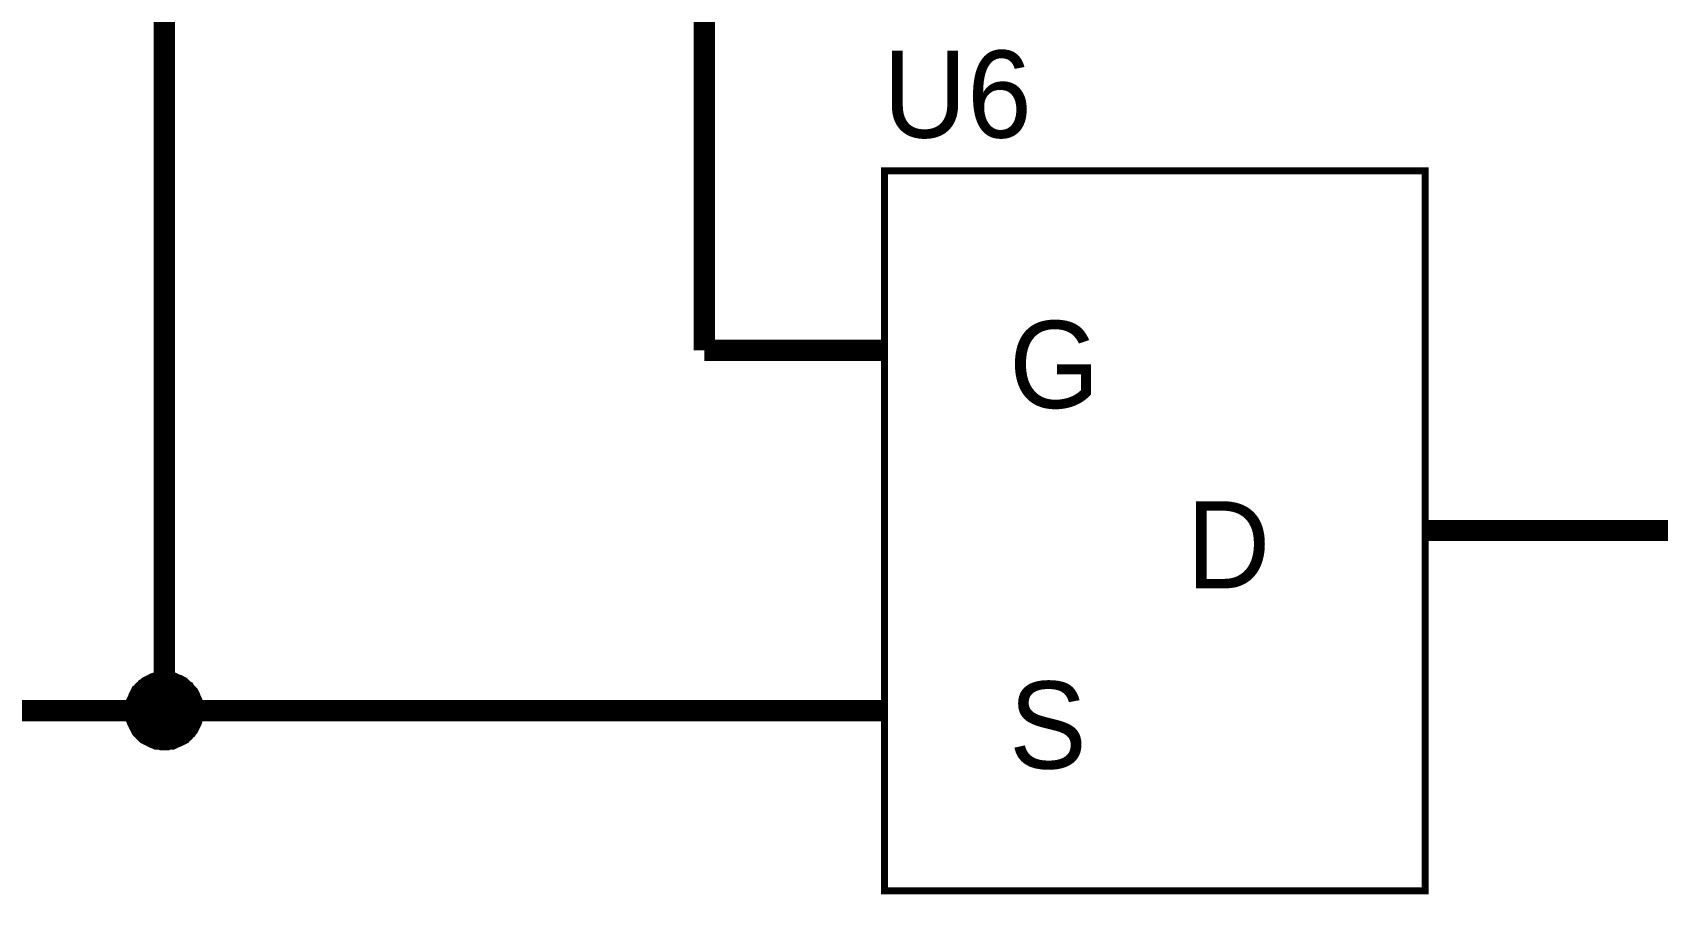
# Model space of a CAD drawing. Header units: millimetres. Extents: x 0 to 9.5, y 0 to 7.5.
# Drawn here: x 6.927 to 7.829, y 1.498 to 1.976 of the extents above; entities that cross this region are included whole.
import ezdxf

# ---------------------------------------------------------------- set-up
doc = ezdxf.new("R2010")
doc.units = ezdxf.units.MM
doc.header["$MEASUREMENT"] = 0
doc.layers.add('Sheet', color=255, linetype='Continuous')

msp = doc.modelspace()

# ---------------------------------------------------------------- linework, layer by layer
at = {"layer": 'Sheet'}
for points, const_width in [([(7.29968, 1.79995), (7.29968, 2.39993), (6.99993, 2.39993), (6.99993, 2.5)], 0.0118), ([(6.99993, 1.99967), (6.99993, 1.8996)], 0.0118), ([(6.99993, 1.8996), (6.99993, 1.59982), (6.89988, 1.59982)], 0.0118), ([(7.39973, 1.79995), (7.29968, 1.79995)], 0.0118), ([(7.69989, 1.69988), (7.79994, 1.69988)], 0.0118), ([(7.79994, 1.69988), (8.09968, 1.69988)], 0.0118), ([(6.97992, 1.59982), (6.97992, 1.60065), (6.97992, 1.6019), (6.98034, 1.60274), (6.98034, 1.60399), (6.98034, 1.60482), (6.98076, 1.60565), (6.98117, 1.60649), (6.98159, 1.60732), (6.98201, 1.60857), (6.98242, 1.60941), (6.98284, 1.61024), (6.98326, 1.61107), (6.98368, 1.61191), (6.98451, 1.61232), (6.98493, 1.61316), (6.98576, 1.61399), (6.98659, 1.61441), (6.98701, 1.61524), (6.98784, 1.61566), (6.98868, 1.61649), (6.98951, 1.61691), (6.99035, 1.61733), (6.99118, 1.61775), (6.99201, 1.61816), (6.99285, 1.61858), (6.9941, 1.619), (6.99493, 1.619), (6.99577, 1.61941), (6.99702, 1.61941), (6.99785, 1.61983), (6.99868, 1.61983), (6.99993, 1.61983)], 0.0039), ([(6.97992, 1.59982), (6.97992, 1.60065), (6.97992, 1.6019), (6.98034, 1.60274), (6.98034, 1.60399), (6.98034, 1.60482), (6.98076, 1.60565), (6.98117, 1.60649), (6.98159, 1.60732), (6.98201, 1.60857), (6.98242, 1.60941), (6.98284, 1.61024), (6.98326, 1.61107), (6.98368, 1.61191), (6.98451, 1.61232), (6.98493, 1.61316), (6.98576, 1.61399), (6.98659, 1.61441), (6.98701, 1.61524), (6.98784, 1.61566), (6.98868, 1.61649), (6.98951, 1.61691), (6.99035, 1.61733), (6.99118, 1.61775), (6.99201, 1.61816), (6.99285, 1.61858), (6.9941, 1.619), (6.99493, 1.619), (6.99577, 1.61941), (6.99702, 1.61941), (6.99785, 1.61983), (6.99868, 1.61983), (6.99993, 1.61983)], 0.0039), ([(6.97992, 1.59982), (6.97992, 1.60065), (6.97992, 1.6019), (6.98034, 1.60274), (6.98034, 1.60399), (6.98034, 1.60482), (6.98076, 1.60565), (6.98117, 1.60649), (6.98159, 1.60732), (6.98201, 1.60857), (6.98242, 1.60941), (6.98284, 1.61024), (6.98326, 1.61107), (6.98368, 1.61191), (6.98451, 1.61232), (6.98493, 1.61316), (6.98576, 1.61399), (6.98659, 1.61441), (6.98701, 1.61524), (6.98784, 1.61566), (6.98868, 1.61649), (6.98951, 1.61691), (6.99035, 1.61733), (6.99118, 1.61775), (6.99201, 1.61816), (6.99285, 1.61858), (6.9941, 1.619), (6.99493, 1.619), (6.99577, 1.61941), (6.99702, 1.61941), (6.99785, 1.61983), (6.99868, 1.61983), (6.99993, 1.61983)], 0.0039), ([(6.97992, 1.59982), (6.97992, 1.60065), (6.97992, 1.6019), (6.98034, 1.60274), (6.98034, 1.60399), (6.98034, 1.60482), (6.98076, 1.60565), (6.98117, 1.60649), (6.98159, 1.60732), (6.98201, 1.60857), (6.98242, 1.60941), (6.98284, 1.61024), (6.98326, 1.61107), (6.98368, 1.61191), (6.98451, 1.61232), (6.98493, 1.61316), (6.98576, 1.61399), (6.98659, 1.61441), (6.98701, 1.61524), (6.98784, 1.61566), (6.98868, 1.61649), (6.98951, 1.61691), (6.99035, 1.61733), (6.99118, 1.61775), (6.99201, 1.61816), (6.99285, 1.61858), (6.9941, 1.619), (6.99493, 1.619), (6.99577, 1.61941), (6.99702, 1.61941), (6.99785, 1.61983), (6.99868, 1.61983), (6.99993, 1.61983)], 0.0039), ([(6.97992, 1.59982), (6.97992, 1.60065), (6.97992, 1.6019), (6.98034, 1.60274), (6.98034, 1.60399), (6.98034, 1.60482), (6.98076, 1.60565), (6.98117, 1.60649), (6.98159, 1.60732), (6.98201, 1.60857), (6.98242, 1.60941), (6.98284, 1.61024), (6.98326, 1.61107), (6.98368, 1.61191), (6.98451, 1.61232), (6.98493, 1.61316), (6.98576, 1.61399), (6.98659, 1.61441), (6.98701, 1.61524), (6.98784, 1.61566), (6.98868, 1.61649), (6.98951, 1.61691), (6.99035, 1.61733), (6.99118, 1.61775), (6.99201, 1.61816), (6.99285, 1.61858), (6.9941, 1.619), (6.99493, 1.619), (6.99577, 1.61941), (6.99702, 1.61941), (6.99785, 1.61983), (6.99868, 1.61983), (6.99993, 1.61983)], 0.0039), ([(6.97992, 1.59982), (6.97992, 1.60065), (6.97992, 1.6019), (6.98034, 1.60274), (6.98034, 1.60399), (6.98034, 1.60482), (6.98076, 1.60565), (6.98117, 1.60649), (6.98159, 1.60732), (6.98201, 1.60857), (6.98242, 1.60941), (6.98284, 1.61024), (6.98326, 1.61107), (6.98368, 1.61191), (6.98451, 1.61232), (6.98493, 1.61316), (6.98576, 1.61399), (6.98659, 1.61441), (6.98701, 1.61524), (6.98784, 1.61566), (6.98868, 1.61649), (6.98951, 1.61691), (6.99035, 1.61733), (6.99118, 1.61775), (6.99201, 1.61816), (6.99285, 1.61858), (6.9941, 1.619), (6.99493, 1.619), (6.99577, 1.61941), (6.99702, 1.61941), (6.99785, 1.61983), (6.99868, 1.61983), (6.99993, 1.61983)], 0.0039), ([(6.97992, 1.59982), (6.97992, 1.60065), (6.97992, 1.6019), (6.98034, 1.60274), (6.98034, 1.60399), (6.98034, 1.60482), (6.98076, 1.60565), (6.98117, 1.60649), (6.98159, 1.60732), (6.98201, 1.60857), (6.98242, 1.60941), (6.98284, 1.61024), (6.98326, 1.61107), (6.98368, 1.61191), (6.98451, 1.61232), (6.98493, 1.61316), (6.98576, 1.61399), (6.98659, 1.61441), (6.98701, 1.61524), (6.98784, 1.61566), (6.98868, 1.61649), (6.98951, 1.61691), (6.99035, 1.61733), (6.99118, 1.61775), (6.99201, 1.61816), (6.99285, 1.61858), (6.9941, 1.619), (6.99493, 1.619), (6.99577, 1.61941), (6.99702, 1.61941), (6.99785, 1.61983), (6.99868, 1.61983), (6.99993, 1.61983)], 0.0039), ([(6.97992, 1.59982), (6.97992, 1.60065), (6.97992, 1.6019), (6.98034, 1.60274), (6.98034, 1.60399), (6.98034, 1.60482), (6.98076, 1.60565), (6.98117, 1.60649), (6.98159, 1.60732), (6.98201, 1.60857), (6.98242, 1.60941), (6.98284, 1.61024), (6.98326, 1.61107), (6.98368, 1.61191), (6.98451, 1.61232), (6.98493, 1.61316), (6.98576, 1.61399), (6.98659, 1.61441), (6.98701, 1.61524), (6.98784, 1.61566), (6.98868, 1.61649), (6.98951, 1.61691), (6.99035, 1.61733), (6.99118, 1.61775), (6.99201, 1.61816), (6.99285, 1.61858), (6.9941, 1.619), (6.99493, 1.619), (6.99577, 1.61941), (6.99702, 1.61941), (6.99785, 1.61983), (6.99868, 1.61983), (6.99993, 1.61983)], 0.0039), ([(6.99993, 1.61983), (6.99993, 1.61983)], 0.0039), ([(6.99993, 1.61983), (7.00077, 1.61983), (7.00202, 1.61983), (7.00285, 1.61941), (7.0041, 1.61941), (7.00494, 1.619), (7.00577, 1.619), (7.0066, 1.61858), (7.00744, 1.61816), (7.00869, 1.61775), (7.00952, 1.61733), (7.01036, 1.61691), (7.01119, 1.61649), (7.01202, 1.61566), (7.01244, 1.61524), (7.01327, 1.61441), (7.01411, 1.61399), (7.01453, 1.61316), (7.01536, 1.61232), (7.01578, 1.61191), (7.01661, 1.61107), (7.01703, 1.61024), (7.01744, 1.60941), (7.01786, 1.60857), (7.01828, 1.60732), (7.01869, 1.60649), (7.01911, 1.60565), (7.01911, 1.60482), (7.01953, 1.60399), (7.01953, 1.60274), (7.01994, 1.6019), (7.01994, 1.60065), (7.01994, 1.59982)], 0.0039), ([(6.99993, 1.61983), (6.99993, 1.61983)], 0.0039), ([(6.99993, 1.61983), (7.00077, 1.61983), (7.00202, 1.61983), (7.00285, 1.61941), (7.0041, 1.61941), (7.00494, 1.619), (7.00577, 1.619), (7.0066, 1.61858), (7.00744, 1.61816), (7.00869, 1.61775), (7.00952, 1.61733), (7.01036, 1.61691), (7.01119, 1.61649), (7.01202, 1.61566), (7.01244, 1.61524), (7.01327, 1.61441), (7.01411, 1.61399), (7.01453, 1.61316), (7.01536, 1.61232), (7.01578, 1.61191), (7.01661, 1.61107), (7.01703, 1.61024), (7.01744, 1.60941), (7.01786, 1.60857), (7.01828, 1.60732), (7.01869, 1.60649), (7.01911, 1.60565), (7.01911, 1.60482), (7.01953, 1.60399), (7.01953, 1.60274), (7.01994, 1.6019), (7.01994, 1.60065), (7.01994, 1.59982)], 0.0039), ([(6.99993, 1.61983), (6.99993, 1.61983)], 0.0039), ([(6.99993, 1.61983), (7.00077, 1.61983), (7.00202, 1.61983), (7.00285, 1.61941), (7.0041, 1.61941), (7.00494, 1.619), (7.00577, 1.619), (7.0066, 1.61858), (7.00744, 1.61816), (7.00869, 1.61775), (7.00952, 1.61733), (7.01036, 1.61691), (7.01119, 1.61649), (7.01202, 1.61566), (7.01244, 1.61524), (7.01327, 1.61441), (7.01411, 1.61399), (7.01453, 1.61316), (7.01536, 1.61232), (7.01578, 1.61191), (7.01661, 1.61107), (7.01703, 1.61024), (7.01744, 1.60941), (7.01786, 1.60857), (7.01828, 1.60732), (7.01869, 1.60649), (7.01911, 1.60565), (7.01911, 1.60482), (7.01953, 1.60399), (7.01953, 1.60274), (7.01994, 1.6019), (7.01994, 1.60065), (7.01994, 1.59982)], 0.0039), ([(6.99993, 1.61983), (6.99993, 1.61983)], 0.0039), ([(6.99993, 1.61983), (7.00077, 1.61983), (7.00202, 1.61983), (7.00285, 1.61941), (7.0041, 1.61941), (7.00494, 1.619), (7.00577, 1.619), (7.0066, 1.61858), (7.00744, 1.61816), (7.00869, 1.61775), (7.00952, 1.61733), (7.01036, 1.61691), (7.01119, 1.61649), (7.01202, 1.61566), (7.01244, 1.61524), (7.01327, 1.61441), (7.01411, 1.61399), (7.01453, 1.61316), (7.01536, 1.61232), (7.01578, 1.61191), (7.01661, 1.61107), (7.01703, 1.61024), (7.01744, 1.60941), (7.01786, 1.60857), (7.01828, 1.60732), (7.01869, 1.60649), (7.01911, 1.60565), (7.01911, 1.60482), (7.01953, 1.60399), (7.01953, 1.60274), (7.01994, 1.6019), (7.01994, 1.60065), (7.01994, 1.59982)], 0.0039), ([(6.99993, 1.61983), (6.99993, 1.61983)], 0.0039), ([(6.99993, 1.61983), (7.00077, 1.61983), (7.00202, 1.61983), (7.00285, 1.61941), (7.0041, 1.61941), (7.00494, 1.619), (7.00577, 1.619), (7.0066, 1.61858), (7.00744, 1.61816), (7.00869, 1.61775), (7.00952, 1.61733), (7.01036, 1.61691), (7.01119, 1.61649), (7.01202, 1.61566), (7.01244, 1.61524), (7.01327, 1.61441), (7.01411, 1.61399), (7.01453, 1.61316), (7.01536, 1.61232), (7.01578, 1.61191), (7.01661, 1.61107), (7.01703, 1.61024), (7.01744, 1.60941), (7.01786, 1.60857), (7.01828, 1.60732), (7.01869, 1.60649), (7.01911, 1.60565), (7.01911, 1.60482), (7.01953, 1.60399), (7.01953, 1.60274), (7.01994, 1.6019), (7.01994, 1.60065), (7.01994, 1.59982)], 0.0039), ([(6.99993, 1.61983), (6.99993, 1.61983)], 0.0039), ([(6.99993, 1.61983), (7.00077, 1.61983), (7.00202, 1.61983), (7.00285, 1.61941), (7.0041, 1.61941), (7.00494, 1.619), (7.00577, 1.619), (7.0066, 1.61858), (7.00744, 1.61816), (7.00869, 1.61775), (7.00952, 1.61733), (7.01036, 1.61691), (7.01119, 1.61649), (7.01202, 1.61566), (7.01244, 1.61524), (7.01327, 1.61441), (7.01411, 1.61399), (7.01453, 1.61316), (7.01536, 1.61232), (7.01578, 1.61191), (7.01661, 1.61107), (7.01703, 1.61024), (7.01744, 1.60941), (7.01786, 1.60857), (7.01828, 1.60732), (7.01869, 1.60649), (7.01911, 1.60565), (7.01911, 1.60482), (7.01953, 1.60399), (7.01953, 1.60274), (7.01994, 1.6019), (7.01994, 1.60065), (7.01994, 1.59982)], 0.0039), ([(6.99993, 1.61983), (6.99993, 1.61983)], 0.0039), ([(6.99993, 1.61983), (7.00077, 1.61983), (7.00202, 1.61983), (7.00285, 1.61941), (7.0041, 1.61941), (7.00494, 1.619), (7.00577, 1.619), (7.0066, 1.61858), (7.00744, 1.61816), (7.00869, 1.61775), (7.00952, 1.61733), (7.01036, 1.61691), (7.01119, 1.61649), (7.01202, 1.61566), (7.01244, 1.61524), (7.01327, 1.61441), (7.01411, 1.61399), (7.01453, 1.61316), (7.01536, 1.61232), (7.01578, 1.61191), (7.01661, 1.61107), (7.01703, 1.61024), (7.01744, 1.60941), (7.01786, 1.60857), (7.01828, 1.60732), (7.01869, 1.60649), (7.01911, 1.60565), (7.01911, 1.60482), (7.01953, 1.60399), (7.01953, 1.60274), (7.01994, 1.6019), (7.01994, 1.60065), (7.01994, 1.59982)], 0.0039), ([(6.99993, 1.61983), (6.99993, 1.61983)], 0.0039), ([(6.99993, 1.61983), (7.00077, 1.61983), (7.00202, 1.61983), (7.00285, 1.61941), (7.0041, 1.61941), (7.00494, 1.619), (7.00577, 1.619), (7.0066, 1.61858), (7.00744, 1.61816), (7.00869, 1.61775), (7.00952, 1.61733), (7.01036, 1.61691), (7.01119, 1.61649), (7.01202, 1.61566), (7.01244, 1.61524), (7.01327, 1.61441), (7.01411, 1.61399), (7.01453, 1.61316), (7.01536, 1.61232), (7.01578, 1.61191), (7.01661, 1.61107), (7.01703, 1.61024), (7.01744, 1.60941), (7.01786, 1.60857), (7.01828, 1.60732), (7.01869, 1.60649), (7.01911, 1.60565), (7.01911, 1.60482), (7.01953, 1.60399), (7.01953, 1.60274), (7.01994, 1.6019), (7.01994, 1.60065), (7.01994, 1.59982)], 0.0039), ([(6.99993, 1.5798), (6.99868, 1.5798), (6.99785, 1.5798), (6.99702, 1.58022), (6.99577, 1.58022), (6.99493, 1.58022), (6.9941, 1.58064), (6.99285, 1.58105), (6.99201, 1.58147), (6.99118, 1.58189), (6.99035, 1.5823), (6.98951, 1.58272), (6.98868, 1.58314), (6.98784, 1.58356), (6.98701, 1.58439), (6.98659, 1.58481), (6.98576, 1.58564), (6.98493, 1.58647), (6.98451, 1.58689), (6.98368, 1.58773), (6.98326, 1.58856), (6.98284, 1.58939), (6.98242, 1.59023), (6.98201, 1.59106), (6.98159, 1.59189), (6.98117, 1.59273), (6.98076, 1.59398), (6.98034, 1.59481), (6.98034, 1.59565), (6.98034, 1.5969), (6.97992, 1.59773), (6.97992, 1.59857), (6.97992, 1.59982)], 0.0039), ([(6.97992, 1.59982), (6.97992, 1.59982)], 0.0039), ([(6.99993, 1.5798), (6.99868, 1.5798), (6.99785, 1.5798), (6.99702, 1.58022), (6.99577, 1.58022), (6.99493, 1.58022), (6.9941, 1.58064), (6.99285, 1.58105), (6.99201, 1.58147), (6.99118, 1.58189), (6.99035, 1.5823), (6.98951, 1.58272), (6.98868, 1.58314), (6.98784, 1.58356), (6.98701, 1.58439), (6.98659, 1.58481), (6.98576, 1.58564), (6.98493, 1.58647), (6.98451, 1.58689), (6.98368, 1.58773), (6.98326, 1.58856), (6.98284, 1.58939), (6.98242, 1.59023), (6.98201, 1.59106), (6.98159, 1.59189), (6.98117, 1.59273), (6.98076, 1.59398), (6.98034, 1.59481), (6.98034, 1.59565), (6.98034, 1.5969), (6.97992, 1.59773), (6.97992, 1.59857), (6.97992, 1.59982)], 0.0039), ([(6.97992, 1.59982), (6.97992, 1.59982)], 0.0039), ([(6.99993, 1.5798), (6.99868, 1.5798), (6.99785, 1.5798), (6.99702, 1.58022), (6.99577, 1.58022), (6.99493, 1.58022), (6.9941, 1.58064), (6.99285, 1.58105), (6.99201, 1.58147), (6.99118, 1.58189), (6.99035, 1.5823), (6.98951, 1.58272), (6.98868, 1.58314), (6.98784, 1.58356), (6.98701, 1.58439), (6.98659, 1.58481), (6.98576, 1.58564), (6.98493, 1.58647), (6.98451, 1.58689), (6.98368, 1.58773), (6.98326, 1.58856), (6.98284, 1.58939), (6.98242, 1.59023), (6.98201, 1.59106), (6.98159, 1.59189), (6.98117, 1.59273), (6.98076, 1.59398), (6.98034, 1.59481), (6.98034, 1.59565), (6.98034, 1.5969), (6.97992, 1.59773), (6.97992, 1.59857), (6.97992, 1.59982)], 0.0039), ([(6.97992, 1.59982), (6.97992, 1.59982)], 0.0039), ([(6.99993, 1.5798), (6.99868, 1.5798), (6.99785, 1.5798), (6.99702, 1.58022), (6.99577, 1.58022), (6.99493, 1.58022), (6.9941, 1.58064), (6.99285, 1.58105), (6.99201, 1.58147), (6.99118, 1.58189), (6.99035, 1.5823), (6.98951, 1.58272), (6.98868, 1.58314), (6.98784, 1.58356), (6.98701, 1.58439), (6.98659, 1.58481), (6.98576, 1.58564), (6.98493, 1.58647), (6.98451, 1.58689), (6.98368, 1.58773), (6.98326, 1.58856), (6.98284, 1.58939), (6.98242, 1.59023), (6.98201, 1.59106), (6.98159, 1.59189), (6.98117, 1.59273), (6.98076, 1.59398), (6.98034, 1.59481), (6.98034, 1.59565), (6.98034, 1.5969), (6.97992, 1.59773), (6.97992, 1.59857), (6.97992, 1.59982)], 0.0039), ([(6.97992, 1.59982), (6.97992, 1.59982)], 0.0039), ([(6.99993, 1.5798), (6.99868, 1.5798), (6.99785, 1.5798), (6.99702, 1.58022), (6.99577, 1.58022), (6.99493, 1.58022), (6.9941, 1.58064), (6.99285, 1.58105), (6.99201, 1.58147), (6.99118, 1.58189), (6.99035, 1.5823), (6.98951, 1.58272), (6.98868, 1.58314), (6.98784, 1.58356), (6.98701, 1.58439), (6.98659, 1.58481), (6.98576, 1.58564), (6.98493, 1.58647), (6.98451, 1.58689), (6.98368, 1.58773), (6.98326, 1.58856), (6.98284, 1.58939), (6.98242, 1.59023), (6.98201, 1.59106), (6.98159, 1.59189), (6.98117, 1.59273), (6.98076, 1.59398), (6.98034, 1.59481), (6.98034, 1.59565), (6.98034, 1.5969), (6.97992, 1.59773), (6.97992, 1.59857), (6.97992, 1.59982)], 0.0039), ([(6.97992, 1.59982), (6.97992, 1.59982)], 0.0039), ([(6.99993, 1.5798), (6.99868, 1.5798), (6.99785, 1.5798), (6.99702, 1.58022), (6.99577, 1.58022), (6.99493, 1.58022), (6.9941, 1.58064), (6.99285, 1.58105), (6.99201, 1.58147), (6.99118, 1.58189), (6.99035, 1.5823), (6.98951, 1.58272), (6.98868, 1.58314), (6.98784, 1.58356), (6.98701, 1.58439), (6.98659, 1.58481), (6.98576, 1.58564), (6.98493, 1.58647), (6.98451, 1.58689), (6.98368, 1.58773), (6.98326, 1.58856), (6.98284, 1.58939), (6.98242, 1.59023), (6.98201, 1.59106), (6.98159, 1.59189), (6.98117, 1.59273), (6.98076, 1.59398), (6.98034, 1.59481), (6.98034, 1.59565), (6.98034, 1.5969), (6.97992, 1.59773), (6.97992, 1.59857), (6.97992, 1.59982)], 0.0039), ([(6.97992, 1.59982), (6.97992, 1.59982)], 0.0039), ([(6.99993, 1.5798), (6.99868, 1.5798), (6.99785, 1.5798), (6.99702, 1.58022), (6.99577, 1.58022), (6.99493, 1.58022), (6.9941, 1.58064), (6.99285, 1.58105), (6.99201, 1.58147), (6.99118, 1.58189), (6.99035, 1.5823), (6.98951, 1.58272), (6.98868, 1.58314), (6.98784, 1.58356), (6.98701, 1.58439), (6.98659, 1.58481), (6.98576, 1.58564), (6.98493, 1.58647), (6.98451, 1.58689), (6.98368, 1.58773), (6.98326, 1.58856), (6.98284, 1.58939), (6.98242, 1.59023), (6.98201, 1.59106), (6.98159, 1.59189), (6.98117, 1.59273), (6.98076, 1.59398), (6.98034, 1.59481), (6.98034, 1.59565), (6.98034, 1.5969), (6.97992, 1.59773), (6.97992, 1.59857), (6.97992, 1.59982)], 0.0039), ([(6.97992, 1.59982), (6.97992, 1.59982)], 0.0039), ([(6.99993, 1.5798), (6.99868, 1.5798), (6.99785, 1.5798), (6.99702, 1.58022), (6.99577, 1.58022), (6.99493, 1.58022), (6.9941, 1.58064), (6.99285, 1.58105), (6.99201, 1.58147), (6.99118, 1.58189), (6.99035, 1.5823), (6.98951, 1.58272), (6.98868, 1.58314), (6.98784, 1.58356), (6.98701, 1.58439), (6.98659, 1.58481), (6.98576, 1.58564), (6.98493, 1.58647), (6.98451, 1.58689), (6.98368, 1.58773), (6.98326, 1.58856), (6.98284, 1.58939), (6.98242, 1.59023), (6.98201, 1.59106), (6.98159, 1.59189), (6.98117, 1.59273), (6.98076, 1.59398), (6.98034, 1.59481), (6.98034, 1.59565), (6.98034, 1.5969), (6.97992, 1.59773), (6.97992, 1.59857), (6.97992, 1.59982)], 0.0039), ([(6.97992, 1.59982), (6.97992, 1.59982)], 0.0039), ([(7.29968, 1.59982), (6.99993, 1.59982)], 0.0118), ([(7.01994, 1.59982), (7.01994, 1.59857), (7.01994, 1.59773), (7.01953, 1.5969), (7.01953, 1.59565), (7.01911, 1.59481), (7.01911, 1.59398), (7.01869, 1.59273), (7.01828, 1.59189), (7.01786, 1.59106), (7.01744, 1.59023), (7.01703, 1.58939), (7.01661, 1.58856), (7.01578, 1.58773), (7.01536, 1.58689), (7.01453, 1.58647), (7.01411, 1.58564), (7.01327, 1.58481), (7.01244, 1.58439), (7.01202, 1.58356), (7.01119, 1.58314), (7.01036, 1.58272), (7.00952, 1.5823), (7.00869, 1.58189), (7.00744, 1.58147), (7.0066, 1.58105), (7.00577, 1.58064), (7.00494, 1.58022), (7.0041, 1.58022), (7.00285, 1.58022), (7.00202, 1.5798), (7.00077, 1.5798), (6.99993, 1.5798)], 0.0039), ([(7.01994, 1.59982), (7.01994, 1.59857), (7.01994, 1.59773), (7.01953, 1.5969), (7.01953, 1.59565), (7.01911, 1.59481), (7.01911, 1.59398), (7.01869, 1.59273), (7.01828, 1.59189), (7.01786, 1.59106), (7.01744, 1.59023), (7.01703, 1.58939), (7.01661, 1.58856), (7.01578, 1.58773), (7.01536, 1.58689), (7.01453, 1.58647), (7.01411, 1.58564), (7.01327, 1.58481), (7.01244, 1.58439), (7.01202, 1.58356), (7.01119, 1.58314), (7.01036, 1.58272), (7.00952, 1.5823), (7.00869, 1.58189), (7.00744, 1.58147), (7.0066, 1.58105), (7.00577, 1.58064), (7.00494, 1.58022), (7.0041, 1.58022), (7.00285, 1.58022), (7.00202, 1.5798), (7.00077, 1.5798), (6.99993, 1.5798)], 0.0039), ([(7.01994, 1.59982), (7.01994, 1.59857), (7.01994, 1.59773), (7.01953, 1.5969), (7.01953, 1.59565), (7.01911, 1.59481), (7.01911, 1.59398), (7.01869, 1.59273), (7.01828, 1.59189), (7.01786, 1.59106), (7.01744, 1.59023), (7.01703, 1.58939), (7.01661, 1.58856), (7.01578, 1.58773), (7.01536, 1.58689), (7.01453, 1.58647), (7.01411, 1.58564), (7.01327, 1.58481), (7.01244, 1.58439), (7.01202, 1.58356), (7.01119, 1.58314), (7.01036, 1.58272), (7.00952, 1.5823), (7.00869, 1.58189), (7.00744, 1.58147), (7.0066, 1.58105), (7.00577, 1.58064), (7.00494, 1.58022), (7.0041, 1.58022), (7.00285, 1.58022), (7.00202, 1.5798), (7.00077, 1.5798), (6.99993, 1.5798)], 0.0039), ([(7.01994, 1.59982), (7.01994, 1.59857), (7.01994, 1.59773), (7.01953, 1.5969), (7.01953, 1.59565), (7.01911, 1.59481), (7.01911, 1.59398), (7.01869, 1.59273), (7.01828, 1.59189), (7.01786, 1.59106), (7.01744, 1.59023), (7.01703, 1.58939), (7.01661, 1.58856), (7.01578, 1.58773), (7.01536, 1.58689), (7.01453, 1.58647), (7.01411, 1.58564), (7.01327, 1.58481), (7.01244, 1.58439), (7.01202, 1.58356), (7.01119, 1.58314), (7.01036, 1.58272), (7.00952, 1.5823), (7.00869, 1.58189), (7.00744, 1.58147), (7.0066, 1.58105), (7.00577, 1.58064), (7.00494, 1.58022), (7.0041, 1.58022), (7.00285, 1.58022), (7.00202, 1.5798), (7.00077, 1.5798), (6.99993, 1.5798)], 0.0039), ([(7.01994, 1.59982), (7.01994, 1.59857), (7.01994, 1.59773), (7.01953, 1.5969), (7.01953, 1.59565), (7.01911, 1.59481), (7.01911, 1.59398), (7.01869, 1.59273), (7.01828, 1.59189), (7.01786, 1.59106), (7.01744, 1.59023), (7.01703, 1.58939), (7.01661, 1.58856), (7.01578, 1.58773), (7.01536, 1.58689), (7.01453, 1.58647), (7.01411, 1.58564), (7.01327, 1.58481), (7.01244, 1.58439), (7.01202, 1.58356), (7.01119, 1.58314), (7.01036, 1.58272), (7.00952, 1.5823), (7.00869, 1.58189), (7.00744, 1.58147), (7.0066, 1.58105), (7.00577, 1.58064), (7.00494, 1.58022), (7.0041, 1.58022), (7.00285, 1.58022), (7.00202, 1.5798), (7.00077, 1.5798), (6.99993, 1.5798)], 0.0039), ([(7.01994, 1.59982), (7.01994, 1.59857), (7.01994, 1.59773), (7.01953, 1.5969), (7.01953, 1.59565), (7.01911, 1.59481), (7.01911, 1.59398), (7.01869, 1.59273), (7.01828, 1.59189), (7.01786, 1.59106), (7.01744, 1.59023), (7.01703, 1.58939), (7.01661, 1.58856), (7.01578, 1.58773), (7.01536, 1.58689), (7.01453, 1.58647), (7.01411, 1.58564), (7.01327, 1.58481), (7.01244, 1.58439), (7.01202, 1.58356), (7.01119, 1.58314), (7.01036, 1.58272), (7.00952, 1.5823), (7.00869, 1.58189), (7.00744, 1.58147), (7.0066, 1.58105), (7.00577, 1.58064), (7.00494, 1.58022), (7.0041, 1.58022), (7.00285, 1.58022), (7.00202, 1.5798), (7.00077, 1.5798), (6.99993, 1.5798)], 0.0039), ([(7.01994, 1.59982), (7.01994, 1.59857), (7.01994, 1.59773), (7.01953, 1.5969), (7.01953, 1.59565), (7.01911, 1.59481), (7.01911, 1.59398), (7.01869, 1.59273), (7.01828, 1.59189), (7.01786, 1.59106), (7.01744, 1.59023), (7.01703, 1.58939), (7.01661, 1.58856), (7.01578, 1.58773), (7.01536, 1.58689), (7.01453, 1.58647), (7.01411, 1.58564), (7.01327, 1.58481), (7.01244, 1.58439), (7.01202, 1.58356), (7.01119, 1.58314), (7.01036, 1.58272), (7.00952, 1.5823), (7.00869, 1.58189), (7.00744, 1.58147), (7.0066, 1.58105), (7.00577, 1.58064), (7.00494, 1.58022), (7.0041, 1.58022), (7.00285, 1.58022), (7.00202, 1.5798), (7.00077, 1.5798), (6.99993, 1.5798)], 0.0039), ([(7.01994, 1.59982), (7.01994, 1.59857), (7.01994, 1.59773), (7.01953, 1.5969), (7.01953, 1.59565), (7.01911, 1.59481), (7.01911, 1.59398), (7.01869, 1.59273), (7.01828, 1.59189), (7.01786, 1.59106), (7.01744, 1.59023), (7.01703, 1.58939), (7.01661, 1.58856), (7.01578, 1.58773), (7.01536, 1.58689), (7.01453, 1.58647), (7.01411, 1.58564), (7.01327, 1.58481), (7.01244, 1.58439), (7.01202, 1.58356), (7.01119, 1.58314), (7.01036, 1.58272), (7.00952, 1.5823), (7.00869, 1.58189), (7.00744, 1.58147), (7.0066, 1.58105), (7.00577, 1.58064), (7.00494, 1.58022), (7.0041, 1.58022), (7.00285, 1.58022), (7.00202, 1.5798), (7.00077, 1.5798), (6.99993, 1.5798)], 0.0039), ([(7.01994, 1.59982), (7.01994, 1.59982), (7.01994, 1.59982), (7.01994, 1.59982), (7.01994, 1.59982), (7.01994, 1.59982), (7.01994, 1.59982), (7.01994, 1.59982), (7.01994, 1.59982), (7.01994, 1.59982), (7.01994, 1.59982), (7.01994, 1.59982), (7.01994, 1.59982), (7.01994, 1.59982), (7.01994, 1.59982), (7.01994, 1.59982), (7.01994, 1.59982), (7.01994, 1.59982), (7.01994, 1.59982), (7.01994, 1.59982), (7.01994, 1.59982), (7.01994, 1.59982), (7.01994, 1.59982), (7.01994, 1.59982), (7.01994, 1.59982), (7.01994, 1.59982), (7.01994, 1.59982), (7.01994, 1.59982), (7.01994, 1.59982), (7.01994, 1.59982), (7.01994, 1.59982), (7.01994, 1.59982), (7.01994, 1.59982)], 0.0039), ([(7.01994, 1.59982), (7.01994, 1.59982)], 0.0039), ([(7.01994, 1.59982), (7.01994, 1.59982), (7.01994, 1.59982), (7.01994, 1.59982), (7.01994, 1.59982), (7.01994, 1.59982), (7.01994, 1.59982), (7.01994, 1.59982), (7.01994, 1.59982), (7.01994, 1.59982), (7.01994, 1.59982), (7.01994, 1.59982), (7.01994, 1.59982), (7.01994, 1.59982), (7.01994, 1.59982), (7.01994, 1.59982), (7.01994, 1.59982), (7.01994, 1.59982), (7.01994, 1.59982), (7.01994, 1.59982), (7.01994, 1.59982), (7.01994, 1.59982), (7.01994, 1.59982), (7.01994, 1.59982), (7.01994, 1.59982), (7.01994, 1.59982), (7.01994, 1.59982), (7.01994, 1.59982), (7.01994, 1.59982), (7.01994, 1.59982), (7.01994, 1.59982), (7.01994, 1.59982), (7.01994, 1.59982)], 0.0039), ([(7.01994, 1.59982), (7.01994, 1.59982)], 0.0039), ([(7.01994, 1.59982), (7.01994, 1.59982), (7.01994, 1.59982), (7.01994, 1.59982), (7.01994, 1.59982), (7.01994, 1.59982), (7.01994, 1.59982), (7.01994, 1.59982), (7.01994, 1.59982), (7.01994, 1.59982), (7.01994, 1.59982), (7.01994, 1.59982), (7.01994, 1.59982), (7.01994, 1.59982), (7.01994, 1.59982), (7.01994, 1.59982), (7.01994, 1.59982), (7.01994, 1.59982), (7.01994, 1.59982), (7.01994, 1.59982), (7.01994, 1.59982), (7.01994, 1.59982), (7.01994, 1.59982), (7.01994, 1.59982), (7.01994, 1.59982), (7.01994, 1.59982), (7.01994, 1.59982), (7.01994, 1.59982), (7.01994, 1.59982), (7.01994, 1.59982), (7.01994, 1.59982), (7.01994, 1.59982), (7.01994, 1.59982)], 0.0039), ([(7.01994, 1.59982), (7.01994, 1.59982)], 0.0039), ([(7.01994, 1.59982), (7.01994, 1.59982), (7.01994, 1.59982), (7.01994, 1.59982), (7.01994, 1.59982), (7.01994, 1.59982), (7.01994, 1.59982), (7.01994, 1.59982), (7.01994, 1.59982), (7.01994, 1.59982), (7.01994, 1.59982), (7.01994, 1.59982), (7.01994, 1.59982), (7.01994, 1.59982), (7.01994, 1.59982), (7.01994, 1.59982), (7.01994, 1.59982), (7.01994, 1.59982), (7.01994, 1.59982), (7.01994, 1.59982), (7.01994, 1.59982), (7.01994, 1.59982), (7.01994, 1.59982), (7.01994, 1.59982), (7.01994, 1.59982), (7.01994, 1.59982), (7.01994, 1.59982), (7.01994, 1.59982), (7.01994, 1.59982), (7.01994, 1.59982), (7.01994, 1.59982), (7.01994, 1.59982), (7.01994, 1.59982)], 0.0039), ([(7.01994, 1.59982), (7.01994, 1.59982)], 0.0039), ([(7.01994, 1.59982), (7.01994, 1.59982), (7.01994, 1.59982), (7.01994, 1.59982), (7.01994, 1.59982), (7.01994, 1.59982), (7.01994, 1.59982), (7.01994, 1.59982), (7.01994, 1.59982), (7.01994, 1.59982), (7.01994, 1.59982), (7.01994, 1.59982), (7.01994, 1.59982), (7.01994, 1.59982), (7.01994, 1.59982), (7.01994, 1.59982), (7.01994, 1.59982), (7.01994, 1.59982), (7.01994, 1.59982), (7.01994, 1.59982), (7.01994, 1.59982), (7.01994, 1.59982), (7.01994, 1.59982), (7.01994, 1.59982), (7.01994, 1.59982), (7.01994, 1.59982), (7.01994, 1.59982), (7.01994, 1.59982), (7.01994, 1.59982), (7.01994, 1.59982), (7.01994, 1.59982), (7.01994, 1.59982), (7.01994, 1.59982)], 0.0039), ([(7.01994, 1.59982), (7.01994, 1.59982)], 0.0039), ([(7.01994, 1.59982), (7.01994, 1.59982), (7.01994, 1.59982), (7.01994, 1.59982), (7.01994, 1.59982), (7.01994, 1.59982), (7.01994, 1.59982), (7.01994, 1.59982), (7.01994, 1.59982), (7.01994, 1.59982), (7.01994, 1.59982), (7.01994, 1.59982), (7.01994, 1.59982), (7.01994, 1.59982), (7.01994, 1.59982), (7.01994, 1.59982), (7.01994, 1.59982), (7.01994, 1.59982), (7.01994, 1.59982), (7.01994, 1.59982), (7.01994, 1.59982), (7.01994, 1.59982), (7.01994, 1.59982), (7.01994, 1.59982), (7.01994, 1.59982), (7.01994, 1.59982), (7.01994, 1.59982), (7.01994, 1.59982), (7.01994, 1.59982), (7.01994, 1.59982), (7.01994, 1.59982), (7.01994, 1.59982), (7.01994, 1.59982)], 0.0039), ([(7.01994, 1.59982), (7.01994, 1.59982)], 0.0039), ([(7.01994, 1.59982), (7.01994, 1.59982), (7.01994, 1.59982), (7.01994, 1.59982), (7.01994, 1.59982), (7.01994, 1.59982), (7.01994, 1.59982), (7.01994, 1.59982), (7.01994, 1.59982), (7.01994, 1.59982), (7.01994, 1.59982), (7.01994, 1.59982), (7.01994, 1.59982), (7.01994, 1.59982), (7.01994, 1.59982), (7.01994, 1.59982), (7.01994, 1.59982), (7.01994, 1.59982), (7.01994, 1.59982), (7.01994, 1.59982), (7.01994, 1.59982), (7.01994, 1.59982), (7.01994, 1.59982), (7.01994, 1.59982), (7.01994, 1.59982), (7.01994, 1.59982), (7.01994, 1.59982), (7.01994, 1.59982), (7.01994, 1.59982), (7.01994, 1.59982), (7.01994, 1.59982), (7.01994, 1.59982), (7.01994, 1.59982)], 0.0039), ([(7.01994, 1.59982), (7.01994, 1.59982)], 0.0039), ([(7.01994, 1.59982), (7.01994, 1.59982), (7.01994, 1.59982), (7.01994, 1.59982), (7.01994, 1.59982), (7.01994, 1.59982), (7.01994, 1.59982), (7.01994, 1.59982), (7.01994, 1.59982), (7.01994, 1.59982), (7.01994, 1.59982), (7.01994, 1.59982), (7.01994, 1.59982), (7.01994, 1.59982), (7.01994, 1.59982), (7.01994, 1.59982), (7.01994, 1.59982), (7.01994, 1.59982), (7.01994, 1.59982), (7.01994, 1.59982), (7.01994, 1.59982), (7.01994, 1.59982), (7.01994, 1.59982), (7.01994, 1.59982), (7.01994, 1.59982), (7.01994, 1.59982), (7.01994, 1.59982), (7.01994, 1.59982), (7.01994, 1.59982), (7.01994, 1.59982), (7.01994, 1.59982), (7.01994, 1.59982), (7.01994, 1.59982)], 0.0039), ([(7.01994, 1.59982), (7.01994, 1.59982)], 0.0039), ([(7.39973, 1.59982), (7.29968, 1.59982)], 0.0118)]:
    msp.add_lwpolyline(points, dxfattribs=dict(at, const_width=const_width))
at = {"layer": 'Sheet', "const_width": 0.0039}
for points in [[(7.39973, 1.8996), (7.39973, 1.49975), (7.69989, 1.49975), (7.69989, 1.8996), (7.39973, 1.8996), (7.39973, 1.8996)], [(7.39973, 1.8996), (7.69989, 1.8996), (7.69989, 1.49975), (7.39973, 1.49975), (7.39973, 1.8996)]]:
    msp.add_lwpolyline(points, close=True, dxfattribs=at)
at = {"layer": 'Sheet', "const_width": 0.02}
msp.add_lwpolyline([(6.99, 1.6, 1), (7.01, 1.6, 1)], format="xyb", close=True, dxfattribs=at)

# ---------------------------------------------------------------- texts
at = {"layer": 'Sheet'}
for s, height, p in [('U6', 0.048366, (7.39889, 1.91795)), ('G', 0.04837, (7.46893, 1.76785)), ('D', 0.04837, (7.56732, 1.66778)), ('S', 0.04837, (7.46893, 1.56771))]:
    msp.add_text(s, height=height, dxfattribs=at).set_placement(p)

doc.saveas('drawing.dxf')
